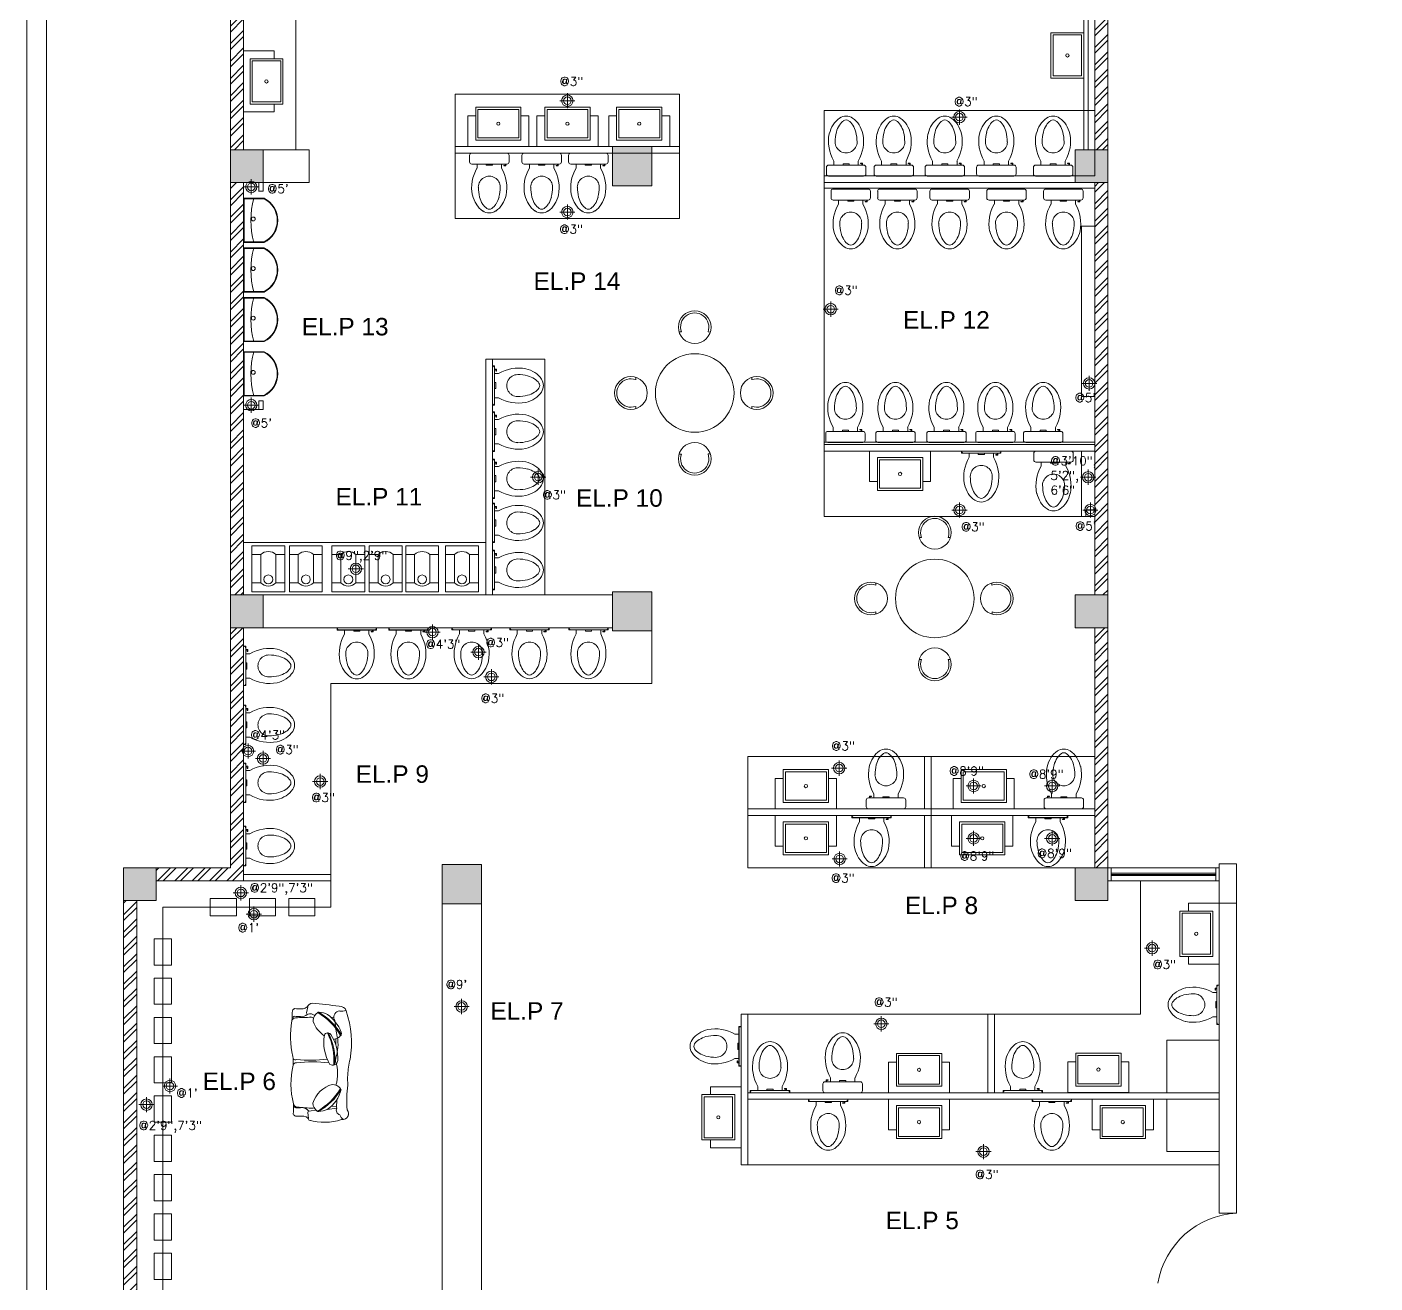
# Model space of a CAD drawing. Header units: inches. Extents: x 111501 to 134888, y 46021 to 52102.
# Drawn here: x 114830 to 115448, y 47010 to 47586 of the extents above; entities that cross this region are included whole.
import ezdxf
from ezdxf.lldxf.tags import DXFTag

# ---------------------------------------------------------------- set-up
doc = ezdxf.new("R2010")
doc.units = ezdxf.units.IN
doc.header["$MEASUREMENT"] = 0
for name, color, linetype, lineweight in [('column', 252, 'Continuous', 9), ('DOOR', 1, 'Continuous', 0), ('electrical 2', 1, 'Continuous', 0), ('FURNITURE', 14, 'Continuous', 18), ('SHEET', 7, 'Continuous', 30), ('text1', 7, 'Continuous', 0), ('wall', 7, 'Continuous', 9), ('window', 140, 'Continuous', 15)]:
    doc.layers.add(name, color=color, linetype=linetype, lineweight=lineweight)
doc.layers.add('electrical planing', color=251, linetype='Continuous')
doc.styles.get("Standard").update_dxf_attribs({"font": 'txt.shx', "height": 6})
tags = doc.linetypes.add('02B1', pattern=[15, 12, -3]).pattern_tags.tags
tags[6:7] = [DXFTag(74, 4), DXFTag(75, 0), DXFTag(340, '0'), DXFTag(46, 1.0), DXFTag(50, 0.0), DXFTag(44, 0.0), DXFTag(45, 0.0)]
tags[4:5] = [DXFTag(74, 4), DXFTag(75, 0), DXFTag(340, '0'), DXFTag(46, 1.0), DXFTag(50, 0.0), DXFTag(44, 0.0), DXFTag(45, 0.0)]
pattern_1 = [(45, (15996.086, 0), (-3.97747564, 3.97747564), []), (45, (15998.7374, 0), (-3.97747564, 3.97747564), [])]

# ---------------------------------------------------------------- blocks, each defined once
blk = doc.blocks.new('A$C2699740B')
at = {"layer": 'FURNITURE'}
for p, q in [((1, 17.05), (1, 1)), ((1, 14.62), (2.86, 14.62)), ((1, 3.43), (2.86, 3.43))]:
    blk.add_line(p, q, dxfattribs=at)
at = {"layer": 'FURNITURE', "linetype": 'Continuous'}
for p, q in [((1, 10.45), (1.54, 10.45)), ((1.54, 7.61), (1, 7.61)), ((1.54, 10.45), (1.54, 7.61))]:
    blk.add_line(p, q, dxfattribs=at)
at = {"layer": 'FURNITURE'}
blk.add_lwpolyline([(0, 0), (1.02, 0), (1.02, 18.06), (0, 18.06)], close=True, dxfattribs=at)
at = {"layer": 'FURNITURE', "linetype": 'Continuous'}
for points in [[(1.53, 16.58), (1, 16.58), (1, 16.35), (1.53, 16.35)], [(1.53, 16.58), (1.87, 16.58), (1.87, 15.63), (1.65, 15.63)], [(1.53, 16.26), (1.53, 16.35)]]:
    blk.add_lwpolyline(points, dxfattribs=at)
blk.add_arc((-0.37, 15.59), 2.01, 0.88806, 19.3392, dxfattribs=at)
at = {"layer": 'FURNITURE', "extrusion": (0, 0, -1)}
for centre, start_param, end_param in [((0, 17.05), 2.356194, 3.926991), ((0, 1), 3.926991, 5.497787)]:
    blk.add_ellipse(centre, major_axis=(-0.709, -0.709), ratio=1, start_param=start_param, end_param=end_param, dxfattribs=at)
at = {"layer": 'FURNITURE'}
for centre, major_axis, start_param, end_param in [((11.95, -1.19), (-12.9, -12.9), 3.740911, 4.44905), ((11.6, 9.03), (3.56, -3.56), 2.356179, 5.497772), ((11.6, -4), (-12.77, -12.77), 3.673654, 3.926975), ((11.62, 2.43), (10.46, -10.46), 1.79758, 2.102858), ((13.26, 2.43), (-8.08, -8.08), 3.368376, 3.673654), ((14.16, 6.48), (7.07, -7.07), 1.370664, 1.797579), ((15.79, 6.48), (4.7, -4.7), 1.370664, 1.797579), ((15.79, 11.57), (-4.7, -4.7), 1.343983, 1.770898), ((19.64, 9.03), (-1.44, -1.44), 2.35618, 2.941459), ((19.64, 9.03), (-1.44, -1.44), 1.7709, 2.356179), ((18, 9.03), (3.81, -3.81), 0.785384, 1.370663), ((18, 9.03), (-3.81, -3.81), 1.770899, 2.356178), ((11.91, 19.01), (12.74, -12.74), -1.31209, -0.594747), ((11.6, 22.05), (12.77, -12.77), -0.785413, -0.532092), ((11.62, 15.63), (-10.46, -10.46), 1.038704, 1.343982), ((13.26, 15.63), (-8.08, -8.08), 1.038704, 1.343982), ((14.16, 11.57), (7.07, -7.07), -0.226814, 0.200102)]:
    blk.add_ellipse(centre, major_axis=major_axis, ratio=1, start_param=start_param, end_param=end_param, dxfattribs=at)
blk = doc.blocks.new('fgfdg')
at = {"layer": 'FURNITURE'}
for points in [[(9958.2, 25320.5), (9961.82, 25320.5), (9961.82, 25334.5), (9933.82, 25334.5), (9933.82, 25320.5), (9937.44, 25320.5)], [(9937.44, 25316.5), (9937.44, 25331.56), (9958.2, 25331.56), (9958.2, 25316.5), (9937.44, 25316.5), (9937.44, 25316.5)]]:
    blk.add_lwpolyline(points, dxfattribs=at)
blk.add_lwpolyline([(9938.44, 25317.5), (9938.44, 25330.56), (9957.2, 25330.56), (9957.2, 25317.5), (9938.44, 25317.5)], close=True, dxfattribs=at)
blk.add_circle((9947.82, 25324.03), 0.75, dxfattribs=at)
blk = doc.blocks.new('so')
at = {"layer": 'FURNITURE'}
for p, q in [((93752.34, 46905.16), (93752.51, 46906.52)), ((93769.43, 46904.14), (93767.18, 46903.8)), ((93769.7, 46908.55), (93770.47, 46908.35)), ((93770.77, 46907.56), (93771.08, 46904.87)), ((93762.11, 46903.43), (93757.75, 46902.84)), ((93760.52, 46902.13), (93757.93, 46901.98)), ((93768.58, 46902.89), (93768.03, 46902.73)), ((93758.31, 46881.28), (93758.24, 46879.86)), ((93759.31, 46862.37), (93758.99, 46862.39)), ((93760.5, 46861.17), (93759.13, 46861.32)), ((93769.29, 46861.22), (93768.4, 46861.65)), ((93753.59, 46857.91), (93753.48, 46858.34)), ((93769.27, 46859.7), (93767.77, 46860.37)), ((93769.77, 46854.9), (93769.47, 46854.89)), ((93771.08, 46856.49), (93771.61, 46859.22)), ((93776, 46857.32), (93774.86, 46857.39)), ((93777.45, 46857.47), (93777.04, 46857.3)), ((93777.89, 46857.84), (93777.45, 46857.47))]:
    blk.add_line(p, q, dxfattribs=at)
for centre, radius, start, end in [((93752.46, 46904.62), 4.07, 18.40482, 56.04005), ((93754.78, 46907.41), 0.592, 8.87051, 94.05424), ((93763.41, 46883.52), 25.81, 74.13928, 107.6386), ((93780.54, 46879.15), 29.07, 119.82965, 148.57464), ((93780.63, 46879.22), 28.66, 119.18399, 149.26894), ((93755.74, 46903.77), 2.22, 335.13449, 74.70054), ((93765.94, 46896.04), 8.32, 88.94997, 117.41935), ((93766.29, 46903.99), 0.425, 39.93327, 118.71729), ((93763.54, 46900.06), 5.23, 5.84806, 53.16868), ((93769.92, 46901.55), 2.64, 74.01477, 100.65631), ((93770.84, 46890.55), 15.56, 124.15229, 166.04045), ((93755.09, 46901.83), 2.85, 350.2141, 20.76481), ((93756.37, 46904.5), 12.96, 285.24913, 342.47727), ((93765.76, 46903.7), 0.425, 39.93327, 118.71729), ((93759.97, 46897.06), 5.07, 219.4617, 267.88774), ((93777.5, 46879.99), 20.24, 176.5091, 212.66613), ((93759.56, 46880.94), 2.28, 111.77378, 176.80671), ((93787.71, 46881), 29.07, 175.93246, 205.56871), ((93759.48, 46879.97), 3.18, 64.50853, 103.88422), ((93787.69, 46881.11), 28.66, 175.96049, 206.26301), ((93744.39, 46872.73), 19.32, 350.12791, 31.55288), ((93757.39, 46868.51), 1.77, 156.9035, 196.40408), ((93774.12, 46875.91), 20.07, 203.23758, 232.67391), ((93756.02, 46869.34), 0.305, 93.71895, 203.89699), ((93780.82, 46883.9), 29.07, 210.39959, 239.14459), ((93780.9, 46883.82), 28.66, 209.7053, 239.79025), ((93759.92, 46866.36), 5.07, 98.38462, 139.51253), ((93679.26, 46871.47), 79.79, 359.91776, 0.1427), ((93761.85, 46870.2), 1.77, 219.56422, 259.06481), ((93761.77, 46868.6), 0.305, 212.07132, 322.24935), ((93761.83, 46870.19), 1.77, 275.25586, 334.01427), ((93755.99, 46858.63), 13.37, 20.038, 55.9443), ((93756.27, 46861.23), 2.87, 271.81871, 21.73426), ((93763.43, 46863.29), 5.23, 305.80555, 353.12617), ((93764.3, 46862.3), 4.34, 4.75028, 12.23242), ((93755.56, 46853.08), 5.35, 81.44915, 112.17373), ((93765.91, 46867.27), 8.32, 241.55488, 270.02427), ((93766.16, 46859.33), 0.425, 240.25695, 319.04097), ((93769.85, 46864.16), 4.5, 262.57797, 288.77512)]:
    blk.add_arc(centre, radius, start, end, dxfattribs=at)
at = {"layer": 'FURNITURE', "extrusion": (0, 0, -1)}
for centre, major_axis, ratio, start_param, end_param in [((93757.64, 46904.17), (-5.13, 2.35), 0.618231, 5.500844, 7.184555), ((93773.54, 46909.47), (-3.31, 0.03), 0.909091, 4.616161, 5.890683), ((93767.88, 46905.84), (-3.36, 0.03), 0.909091, 3.452305, 3.740947), ((93775.94, 46852.61), (-59.28, 0.53), 0.909091, 1.527079, 1.573647), ((93776.15, 46905.08), (-1.62, 0.01), 0.909091, 1.838774, 2.80094), ((93890.94, 46901.04), (-113.36, 2.08), 0.701645, 6.254642, 6.313975), ((93689.39, 46899.23), (-63.77, 0.57), 0.909091, 3.056167, 3.251523), ((93921.13, 46888.07), (-163.89, 1.47), 0.909091, 0.062984, 0.077367), ((93759.67, 46900.91), (-1.84, 0.02), 0.909091, 0.073573, 0.254317), ((93764.63, 46809.88), (-102.4, 0.92), 0.909091, 1.601237, 1.67337), ((93773.87, 46910.2), (-0.08, 7.57), 0.730686, 3.178935, 3.779527), ((93775.86, 46848.78), (-59.28, 0.53), 0.909091, 1.527079, 1.573647), ((93775.75, 46900.71), (-1.84, 0.02), 0.909091, 1.671525, 3.054326), ((93776.07, 46901.25), (-1.62, 0.01), 0.909091, 1.838774, 2.80094), ((93921.96, 46889.1), (164.59, 2.24), 0.332533, 3.039374, 3.24171), ((94512.72, 46901.52), (761.68, 30.39), 0.237765, 3.06991, 3.193225), ((93769.2, 46973.97), (1.09, 92.29), 0.86194, 3.038922, 3.227555), ((93776.06, 46879.38), (1.82, 0.64), 0.643947, 4.915204, 6.007097), ((93776.1, 46883.74), (-1.41, 1.06), 0.914805, 2.750316, 4.013629), ((93925.72, 46873.33), (-167.53, 1.5), 0.909091, 6.258896, 6.277374), ((93640.53, 46875.47), (-138.39, 7.62), 0.514907, 2.983139, 3.210922), ((93724.36, 46862.32), (24.04, 24.18), 1, 0.556107, 0.764052), ((93760.41, 46863.29), (-1.84, 0.02), 0.909091, 5.638899, 6.209604), ((93745.95, 47451.69), (-649.87, 5.82), 0.909091, 4.657058, 4.668338), ((93768.59, 46858.41), (-3.26, 0.03), 0.909091, 1.877441, 2.006467), ((93773.86, 46857.98), (-3.31, 0.03), 0.909091, 0.681701, 1.699089), ((93779.28, 46914.66), (-59.28, 0.53), 0.909091, 4.741604, 4.788172), ((93776.49, 46863.15), (-1.84, 0.02), 0.909091, 3.260925, 4.643725), ((93776.7, 46862.24), (-1.62, 0.01), 0.909091, 3.51431, 4.476477), ((93891.41, 46855.42), (-113.27, 4.67), 0.710878, 6.259211, 6.318545), ((93758.3, 46860.31), (4.57, 2.7), 0.675931, 2.302953, 3.269293), ((93792.92, 47096.89), (35.25, 240.83), 0.806916, 3.083864, 3.147073), ((93768.83, 46856.9), (-2.29, 0.02), 0.909091, 3.32703, 4.655766), ((93773.74, 46854.45), (-3.31, 0.03), 0.909091, 0.424568, 1.699089), ((93768.37, 46858.41), (-3.36, 0.03), 0.909091, 2.622382, 2.862945), ((93779.16, 46911.13), (-59.28, 0.53), 0.909091, 4.741604, 4.788172), ((93776.58, 46858.71), (-1.62, 0.01), 0.909091, 3.51431, 4.476477)]:
    blk.add_ellipse(centre, major_axis=major_axis, ratio=ratio, start_param=start_param, end_param=end_param, dxfattribs=at)
at = {"layer": 'FURNITURE'}
for centre, major_axis, ratio, start_param, end_param in [((93640.44, 46884.08), (138.21, 10.34), 0.51003, 6.125714, 6.37511), ((93774.94, 46873.78), (12.53, 12.6), 1, 2.00439, 2.558399), ((93770.96, 46788.62), (-3.01, 92.25), 0.86194, 6.180515, 6.356807), ((93806.28, 46882.06), (28.59, 1.59), 0.753441, 3.013769, 3.201526)]:
    blk.add_ellipse(centre, major_axis=major_axis, ratio=ratio, start_param=start_param, end_param=end_param, dxfattribs=at)
blk.add_open_spline([(93751.68, 46880.48), (93752.13, 46882.86), (93752.89, 46886.84), (93752.75, 46890.88), (93752.7, 46892.51)], degree=3, knots=[0, 0, 0, 0, 10.027834, 16.763705, 16.763705, 16.763705, 16.763705], dxfattribs=at)
blk = doc.blocks.new('Z$W@#6334')
at = {"layer": 'FURNITURE'}
for points in [[(2.47, 3.91), (11.08, 0), (19.45, 18.43), (10.84, 22.34)], [(2.57, 4.14), (10.96, 0.33), (19.12, 18.31), (10.74, 22.11)]]:
    blk.add_lwpolyline(points, dxfattribs=at)
blk.add_circle((10.97, 10.47), 0.875, dxfattribs=at)
for centre, radius, start, end in [((11.37, 10.99), 11.37, 92.66514, 218.48775), ((11.37, 10.99), 11.12, 92.66514, 218.48775), ((-20.87, 25.63), 36.4, 319.43343, 351.71946)]:
    blk.add_arc(centre, radius, start, end, dxfattribs=at)
blk = doc.blocks.new('EWC')
at = {"layer": 'FURNITURE'}
for p, q in [((120.336, 285.853), (120.336, 285.929)), ((120.361, 285.954), (120.763, 285.954)), ((120.788, 285.929), (120.788, 285.853)), ((120.763, 285.828), (120.361, 285.828)), ((120.422, 285.828), (120.422, 285.782)), ((120.702, 285.828), (120.702, 285.782))]:
    blk.add_line(p, q, dxfattribs=at)
at = {"layer": 'FURNITURE', "linetype": 'ByBlock'}
blk.add_line((120.367, 285.954), (120.757, 285.954), dxfattribs=at)
at = {"layer": 'FURNITURE', "linetype": 'Continuous'}
for p, q in [((120.527, 285.815), (120.527, 285.828)), ((120.597, 285.815), (120.527, 285.815)), ((120.597, 285.828), (120.597, 285.815))]:
    blk.add_line(p, q, dxfattribs=at)
for points in [[(120.751, 285.815), (120.751, 285.807), (120.727, 285.807), (120.727, 285.812)], [(120.743, 285.815), (120.745, 285.815)], [(120.751, 285.815), (120.751, 285.828), (120.745, 285.828), (120.745, 285.815)]]:
    blk.add_lwpolyline(points, dxfattribs=at)
blk.add_arc((120.726, 285.862), 0.0503, 270.8881, 289.3392, dxfattribs=at)
at = {"layer": 'FURNITURE', "extrusion": (0, 0, -1)}
for centre, major_axis, start_param, end_param in [((120.361, 285.929), (-0.0177, -0.0177), 0.785398, 2.356194), ((120.763, 285.929), (-0.0177, -0.0177), 2.356194, 3.926991), ((120.361, 285.853), (-0.0177, 0.0177), 3.926991, 5.497787), ((120.763, 285.853), (-0.0177, 0.0177), 2.356194, 3.926991)]:
    blk.add_ellipse(centre, major_axis=major_axis, ratio=1, start_param=start_param, end_param=end_param, dxfattribs=at)
at = {"layer": 'FURNITURE'}
for centre, major_axis, start_param, end_param in [((120.811, 285.555), (-0.319, -0.319), -1.31209, -0.594747), ((120.307, 285.555), (-0.322, 0.322), 3.740911, 4.44905), ((120.562, 285.563), (-0.0891, -0.0891), 2.356179, 5.497772), ((120.888, 285.563), (-0.319, -0.319), -0.785413, -0.532092), ((120.236, 285.563), (-0.319, 0.319), 3.673654, 3.926975), ((120.727, 285.563), (-0.261, 0.261), 1.038704, 1.343982), ((120.727, 285.522), (-0.202, 0.202), 1.038704, 1.343982), ((120.397, 285.522), (-0.202, 0.202), 3.368376, 3.673654), ((120.397, 285.563), (-0.261, -0.261), 1.79758, 2.102858), ((120.626, 285.499), (-0.177, -0.177), -0.226814, 0.200102), ((120.626, 285.458), (-0.117, 0.117), 1.343983, 1.770898), ((120.562, 285.403), (-0.0954, 0.0954), 1.770899, 2.356178), ((120.562, 285.362), (-0.036, 0.036), 1.7709, 2.356179), ((120.562, 285.362), (-0.036, 0.036), 2.35618, 2.941459), ((120.562, 285.403), (-0.0954, -0.0954), 0.785384, 1.370663), ((120.498, 285.458), (-0.117, -0.117), 1.370664, 1.797579), ((120.498, 285.499), (-0.177, -0.177), 1.370664, 1.797579)]:
    blk.add_ellipse(centre, major_axis=major_axis, ratio=1, start_param=start_param, end_param=end_param, dxfattribs=at)
blk = doc.blocks.new('POINT')
at = {"layer": 'electrical 2'}
for p, q in [((-3013.56, 3860.74, 29.22), (-3013.56, 3855.65, 29.22)), ((-3016.11, 3858.19, 29.22), (-3011.02, 3858.19, 29.22))]:
    blk.add_line(p, q, dxfattribs=at)
for radius in [1.91, 1.27]:
    blk.add_circle((-3013.56, 3858.19, 29.22), radius, dxfattribs=at)

msp = doc.modelspace()

# ---------------------------------------------------------------- hatches: boundary and pattern name
at = {"layer": 'column'}
h = msp.add_hatch(color=256, dxfattribs=at)
h.paths.add_polyline_path([(115098.38, 47327.03), (115098.38, 47309.03), (115116.38, 47309.03), (115116.38, 47327.03)])
h.paths.add_polyline_path([(115098.38, 47530.96), (115098.38, 47512.96), (115116.38, 47512.96), (115116.38, 47530.96)])
h.paths.add_polyline_path([(115098.38, 47734.89), (115098.38, 47716.89), (115116.38, 47716.89), (115116.38, 47734.89)])
h = msp.add_hatch(color=256, dxfattribs=at)
h.paths.add_polyline_path([(114923.38, 47525.51), (114923.38, 47514.51), (114934.38, 47514.51), (114934.38, 47525.51)])
h.paths.add_polyline_path([(114934.38, 47525.51), (114934.38, 47529.51), (114923.38, 47529.51), (114923.38, 47525.51)])
h.paths.add_polyline_path([(114934.38, 47514.51), (114938.38, 47514.51), (114938.38, 47525.51), (114934.38, 47525.51)])
h.paths.add_polyline_path([(114938.38, 47529.51), (114934.38, 47529.51), (114934.38, 47525.51), (114938.38, 47525.51)])
h = msp.add_hatch(color=256, dxfattribs=at)
h.paths.add_polyline_path([(115310.38, 47525.51), (115310.38, 47514.51), (115321.38, 47514.51), (115321.38, 47525.51)])
h.paths.add_polyline_path([(115321.38, 47525.51), (115321.38, 47529.51), (115310.38, 47529.51), (115310.38, 47525.51)])
h.paths.add_polyline_path([(115321.38, 47514.51), (115325.38, 47514.51), (115325.38, 47525.51), (115321.38, 47525.51)])
h.paths.add_polyline_path([(115325.38, 47529.51), (115321.38, 47529.51), (115321.38, 47525.51), (115325.38, 47525.51)])
h = msp.add_hatch(color=256, dxfattribs=at)
h.paths.add_polyline_path([(114923.38, 47321.58), (114923.38, 47310.58), (114934.38, 47310.58), (114934.38, 47321.58)])
h.paths.add_polyline_path([(114934.38, 47321.58), (114934.38, 47325.58), (114923.38, 47325.58), (114923.38, 47321.58)])
h.paths.add_polyline_path([(114934.38, 47310.58), (114938.38, 47310.58), (114938.38, 47321.58), (114934.38, 47321.58)])
h.paths.add_polyline_path([(114938.38, 47325.58), (114934.38, 47325.58), (114934.38, 47321.58), (114938.38, 47321.58)])
h = msp.add_hatch(color=256, dxfattribs=at)
h.paths.add_polyline_path([(115310.38, 47321.58), (115310.38, 47310.58), (115321.38, 47310.58), (115321.38, 47321.58)])
h.paths.add_polyline_path([(115321.38, 47321.58), (115321.38, 47325.58), (115310.38, 47325.58), (115310.38, 47321.58)])
h.paths.add_polyline_path([(115321.38, 47310.58), (115325.38, 47310.58), (115325.38, 47321.58), (115321.38, 47321.58)])
h.paths.add_polyline_path([(115325.38, 47325.58), (115321.38, 47325.58), (115321.38, 47321.58), (115325.38, 47321.58)])
for points in [[(115020.39, 47202.03), (115020.39, 47184.03), (115038.39, 47184.03), (115038.39, 47202.03)], [(114874.38, 47200.53), (114874.38, 47185.53), (114889.38, 47185.53), (114889.38, 47200.53)]]:
    msp.add_hatch(color=256, dxfattribs=at).paths.add_polyline_path(points)
h = msp.add_hatch(color=256, dxfattribs=at)
h.paths.add_polyline_path([(115325.38, 47196.58), (115325.38, 47185.58), (115314.38, 47185.58), (115314.38, 47196.58)])
h.paths.add_polyline_path([(115314.38, 47196.58), (115314.38, 47200.58), (115325.38, 47200.58), (115325.38, 47196.58)])
h.paths.add_polyline_path([(115314.38, 47185.58), (115310.38, 47185.58), (115310.38, 47196.58), (115314.38, 47196.58)])
h.paths.add_polyline_path([(115310.38, 47200.58), (115314.38, 47200.58), (115314.38, 47196.58), (115310.38, 47196.58)])
at = {"layer": 'wall', "lineweight": 5}
h = msp.add_hatch(dxfattribs=at)
h.set_pattern_fill('ANSI32', color=256, scale=15, style=0)
h.set_pattern_definition(pattern_1)
h.paths.add_polyline_path([(115319.38, 47529.46), (115325.38, 47529.46), (115325.38, 47718.39), (115319.38, 47718.39)])
h.paths.add_polyline_path([(115319.38, 47325.53), (115325.38, 47325.53), (115325.38, 47514.46), (115319.38, 47514.46)])
h.paths.add_polyline_path([(115319.38, 47733.39), (115325.38, 47733.39), (115325.38, 47918.31), (115319.38, 47918.31)])
h.paths.add_polyline_path([(115319.38, 47200.53), (115325.38, 47200.53), (115325.38, 47310.53), (115319.38, 47310.53)])
h = msp.add_hatch(dxfattribs=at)
h.set_pattern_fill('ANSI32', color=256, scale=15, style=0)
h.set_pattern_definition(pattern_1)
h.paths.add_polyline_path([(114923.38, 47529.46), (114929.38, 47529.46), (114929.38, 47716.89), (114923.38, 47716.89)])
h.paths.add_polyline_path([(114923.38, 47906.31), (114923.38, 47734.89), (114929.38, 47734.89), (114929.38, 47906.31)])
h = msp.add_hatch(dxfattribs=at)
h.set_pattern_fill('ANSI32', color=256, scale=15, style=0)
h.set_pattern_definition(pattern_1)
h.paths.add_polyline_path([(114889.38, 47194.53), (114889.38, 47200.53), (114923.38, 47200.53), (114923.38, 47310.53), (114929.38, 47310.53), (114929.38, 47302.05), (114929.38, 47283.99), (114929.38, 47275.04), (114929.38, 47256.99), (114929.38, 47248.52), (114929.38, 47230.47), (114929.38, 47219.57), (114929.38, 47201.51), (114929.38, 47194.53)])
h.paths.add_polyline_path([(114923.38, 47325.53), (114929.38, 47325.53), (114929.38, 47514.46), (114923.38, 47514.46)])
h = msp.add_hatch(dxfattribs=at)
h.set_pattern_fill('ANSI32', color=256, scale=15, style=0)
h.set_pattern_definition(pattern_1)
h.paths.add_polyline_path([(114874.38, 46998.6), (114874.38, 47185.53), (114880.38, 47185.53), (114880.38, 46998.6)])

# ---------------------------------------------------------------- linework, layer by layer
at = {"layer": 'column'}
for points in [[(114923.38, 47529.46), (114938.38, 47529.46), (114938.38, 47514.46), (114923.38, 47514.46)], [(115116.38, 47530.96), (115098.38, 47530.96), (115098.38, 47512.96), (115116.38, 47512.96)], [(115310.38, 47529.46), (115325.38, 47529.46), (115325.38, 47514.46), (115310.38, 47514.46)], [(114923.38, 47325.53), (114938.38, 47325.53), (114938.38, 47310.53), (114923.38, 47310.53)], [(115116.38, 47327.03), (115098.38, 47327.03), (115098.38, 47309.03), (115116.38, 47309.03)], [(115310.38, 47325.53), (115325.38, 47325.53), (115325.38, 47310.53), (115310.38, 47310.53)], [(115038.39, 47202.03), (115020.39, 47202.03), (115020.39, 47184.03), (115038.39, 47184.03)], [(114874.38, 47200.53), (114889.38, 47200.53), (114889.38, 47185.53), (114874.38, 47185.53)], [(115325.38, 47200.53), (115310.38, 47200.53), (115310.38, 47185.53), (115325.38, 47185.53)]]:
    msp.add_lwpolyline(points, close=True, dxfattribs=at)
at = {"layer": 'DOOR', "color": 5, "linetype": 'Continuous', "lineweight": 0}
msp.add_arc((115386.27, 47003.87, -0.46), 38.48, 92.81392, 170.32693, dxfattribs=at)
at = {"layer": 'FURNITURE', "lineweight": 5}
for p, q in [((114953.38, 47529.46), (114953.38, 47707.89)), ((114938.38, 47529.46), (114959.38, 47529.46)), ((115195.38, 47395.46), (115195.38, 47517.46)), ((114936.38, 47510.43), (114936.38, 47514.43)), ((115195.38, 47511.96), (115319.38, 47511.96)), ((115315.38, 47361.46), (115315.38, 47364.46)), ((115315.38, 47364.46), (115319.38, 47364.46)), ((115116.38, 47309.03), (115116.38, 47285.03)), ((114969.38, 47197.53), (114969.38, 47285.03)), ((115116.38, 47285.03), (114969.38, 47285.03)), ((115160.38, 47251.53), (115160.38, 47200.53)), ((115340.38, 47194.53), (115340.38, 47133.53)), ((115160.38, 47133.53), (115340.38, 47133.53)), ((115160.38, 47133.53), (115160.38, 47097.53)), ((115160.38, 47094.53), (115160.38, 47064.53)), ((115160.38, 47064.53), (115376.38, 47064.53))]:
    msp.add_line(p, q, dxfattribs=at)
at = {"layer": 'FURNITURE', "lineweight": 0}
for p, q in [((115129.97, 47446.04), (115128.92, 47446.04)), ((115143.25, 47445.99), (115142.2, 47446)), ((115109.1, 47425.22), (115109.09, 47424.16)), ((115162.28, 47425.22), (115162.28, 47424.16)), ((115109.05, 47411.94), (115109.05, 47410.89)), ((115162.32, 47411.94), (115162.33, 47410.89)), ((115129.97, 47390.08), (115128.92, 47390.08)), ((115143.25, 47390.12), (115142.2, 47390.12)), ((115239.97, 47351.9), (115238.92, 47351.9)), ((115253.25, 47351.86), (115252.2, 47351.86)), ((115219.1, 47331.08), (115219.09, 47330.03)), ((115272.28, 47331.08), (115272.28, 47330.03)), ((115219.05, 47317.8), (115219.05, 47316.75)), ((115272.32, 47317.8), (115272.33, 47316.75)), ((115239.97, 47295.94), (115238.92, 47295.94)), ((115253.25, 47295.99), (115252.2, 47295.98))]:
    msp.add_line(p, q, dxfattribs=at)
at = {"layer": 'FURNITURE', "lineweight": 5}
for points in [[(115314.38, 47718.39), (115316.38, 47718.39), (115316.38, 47529.46), (115314.38, 47529.46)], [(115129.07, 47530.96), (115026.38, 47530.96), (115026.38, 47554.96), (115129.07, 47554.96)], [(115195.38, 47517.46), (115319.38, 47517.46), (115319.38, 47547.46), (115195.38, 47547.46)], [(114938.38, 47514.53), (114959.38, 47514.53), (114959.38, 47529.46), (114938.38, 47529.46)], [(115026.38, 47530.96), (115129.07, 47530.96), (115129.07, 47527.96), (115026.38, 47527.96)], [(115129.07, 47527.96), (115026.38, 47527.96), (115026.38, 47497.96), (115129.07, 47497.96)], [(114929.38, 47512.46), (114936.38, 47512.46), (114936.38, 47514.46), (114929.38, 47514.46)], [(114936.38, 47514.46), (114938.38, 47514.46), (114938.38, 47510.46), (114936.38, 47510.46)], [(115313.38, 47416.46), (115319.38, 47416.46), (115319.38, 47494.46), (115313.38, 47494.46)], [(115313.38, 47416.46), (115319.38, 47416.46), (115319.38, 47494.46), (115313.38, 47494.46)], [(115043.38, 47433.53), (115040.38, 47433.53), (115040.38, 47325.53), (115043.38, 47325.53)], [(115043.38, 47433.53), (115067.38, 47433.53), (115067.38, 47325.53), (115043.38, 47325.53)], [(114936.38, 47410.46), (114929.38, 47410.46), (114929.38, 47412.46), (114936.38, 47412.46)], [(114936.38, 47410.46), (114938.38, 47410.46), (114938.38, 47414.46), (114936.38, 47414.46)], [(115195.38, 47394.46), (115319.38, 47394.46), (115319.38, 47395.46), (115195.38, 47395.46)], [(115195.38, 47391.46), (115319.38, 47391.46), (115319.38, 47394.46), (115195.38, 47394.46)], [(115195.38, 47391.46), (115319.38, 47391.46), (115319.38, 47361.46), (115195.38, 47361.46)], [(115319.38, 47391.46), (115313.38, 47391.46), (115313.38, 47361.46), (115319.38, 47361.46)], [(114948.21, 47348.02), (114933.21, 47348.02), (114933.21, 47327.02), (114948.21, 47327.02)], [(114937.21, 47344.02), (114933.21, 47344.02), (114933.21, 47331.02), (114937.21, 47331.02)], [(114944.21, 47344.02), (114948.21, 47344.02), (114948.21, 47331.02), (114944.21, 47331.02)], [(114965.44, 47348.02), (114950.44, 47348.02), (114950.44, 47327.02), (114965.44, 47327.02)], [(114954.44, 47344.02), (114950.44, 47344.02), (114950.44, 47331.02), (114954.44, 47331.02)], [(114961.44, 47344.02), (114965.44, 47344.02), (114965.44, 47331.02), (114961.44, 47331.02)], [(114984.87, 47348.02), (114969.87, 47348.02), (114969.87, 47327.02), (114984.87, 47327.02)], [(114973.87, 47344.02), (114969.87, 47344.02), (114969.87, 47331.02), (114973.87, 47331.02)], [(114980.87, 47344.02), (114984.87, 47344.02), (114984.87, 47331.02), (114980.87, 47331.02)], [(115001.96, 47348.02), (114986.96, 47348.02), (114986.96, 47327.02), (115001.96, 47327.02)], [(114990.96, 47344.02), (114986.96, 47344.02), (114986.96, 47331.02), (114990.96, 47331.02)], [(114997.96, 47344.02), (115001.96, 47344.02), (115001.96, 47331.02), (114997.96, 47331.02)], [(115018.67, 47348.02), (115003.67, 47348.02), (115003.67, 47327.02), (115018.67, 47327.02)], [(115007.67, 47344.02), (115003.67, 47344.02), (115003.67, 47331.02), (115007.67, 47331.02)], [(115014.67, 47344.02), (115018.67, 47344.02), (115018.67, 47331.02), (115014.67, 47331.02)], [(115036.94, 47348.02), (115021.94, 47348.02), (115021.94, 47327.02), (115036.94, 47327.02)], [(115025.94, 47344.02), (115021.94, 47344.02), (115021.94, 47331.02), (115025.94, 47331.02)], [(115032.94, 47344.02), (115036.94, 47344.02), (115036.94, 47331.02), (115032.94, 47331.02)], [(114938.38, 47325.53), (115098.38, 47325.53), (115098.38, 47310.53), (114938.38, 47310.53)], [(115241.41, 47251.53), (115244.41, 47251.53), (115244.41, 47227.53), (115241.41, 47227.53)], [(115244.41, 47251.53), (115319.38, 47251.53), (115319.38, 47200.53), (115244.41, 47200.53)], [(115319.38, 47227.53), (115160.38, 47227.53), (115160.38, 47224.53), (115319.38, 47224.53)], [(115241.39, 47224.53), (115244.39, 47224.53), (115244.39, 47200.53), (115241.39, 47200.53)], [(114929.38, 47197.53), (114969.38, 47197.53), (114969.38, 47194.53), (114929.38, 47194.53)], [(114914.05, 47186.53), (114926.05, 47186.53), (114926.05, 47178.53), (114914.05, 47178.53)], [(114932.05, 47186.53), (114944.05, 47186.53), (114944.05, 47178.53), (114932.05, 47178.53)], [(114950.05, 47186.53), (114962.05, 47186.53), (114962.05, 47178.53), (114950.05, 47178.53)], [(114896.38, 47168.02), (114896.38, 47156.02), (114888.38, 47156.02), (114888.38, 47168.02)], [(114896.38, 47150.02), (114896.38, 47138.02), (114888.38, 47138.02), (114888.38, 47150.02)], [(115157.38, 47133.53), (115160.38, 47133.53), (115160.38, 47064.53), (115157.38, 47064.53)], [(115270.38, 47097.53), (115273.38, 47097.53), (115273.38, 47133.53), (115270.38, 47133.53)], [(114896.38, 47132.02), (114896.38, 47120.02), (114888.38, 47120.02), (114888.38, 47132.02)], [(114896.38, 47114.02), (114896.38, 47102.02), (114888.38, 47102.02), (114888.38, 47114.02)], [(114896.38, 47096.02), (114896.38, 47084.02), (114888.38, 47084.02), (114888.38, 47096.02)], [(115160.38, 47094.53), (115376.38, 47094.53), (115376.38, 47097.53), (115160.38, 47097.53)], [(114896.38, 47078.02), (114896.38, 47066.02), (114888.38, 47066.02), (114888.38, 47078.02)], [(114896.38, 47060.02), (114896.38, 47048.02), (114888.38, 47048.02), (114888.38, 47060.02)], [(114896.38, 47042.02), (114896.38, 47030.02), (114888.38, 47030.02), (114888.38, 47042.02)], [(114896.38, 47024.02), (114896.38, 47012.02), (114888.38, 47012.02), (114888.38, 47024.02)]]:
    msp.add_lwpolyline(points, close=True, dxfattribs=at)
at = {"layer": 'FURNITURE'}
for points in [[(115299.32, 47583.07), (115314.38, 47583.07), (115314.38, 47562.31), (115299.32, 47562.31), (115299.32, 47583.07), (115299.32, 47583.07)], [(115352.38, 47121.53), (115352.38, 47097.53)], [(115352.38, 47070.53), (115352.38, 47094.53)]]:
    msp.add_lwpolyline(points, dxfattribs=at)
msp.add_lwpolyline([(115300.32, 47582.07), (115313.38, 47582.07), (115313.38, 47563.31), (115300.32, 47563.31), (115300.32, 47582.07)], close=True, dxfattribs=at)
at = {"layer": 'FURNITURE', "lineweight": 5}
for points in [[(115116.38, 47517.46), (115116.38, 47514.46)], [(115195.38, 47517.46), (115310.38, 47517.46)], [(115195.38, 47514.46), (115310.38, 47514.46), (115310.38, 47517.46), (115195.38, 47517.46)], [(115244.41, 47251.53), (115160.38, 47251.53)], [(114892.38, 47182.53), (114969.38, 47182.53), (114969.38, 47194.53), (114929.38, 47194.53)], [(115160.38, 47200.53), (115244.39, 47200.53)], [(114892.38, 46998.6), (114892.38, 47182.53)], [(114880.38, 47179.6), (114880.38, 46998.6), (114892.38, 46998.6)], [(115352.38, 47121.53), (115376.38, 47121.53)], [(115352.38, 47070.53), (115376.38, 47070.53)]]:
    msp.add_lwpolyline(points, dxfattribs=at)
at = {"layer": 'FURNITURE', "linetype": 'ByBlock', "lineweight": 0}
msp.add_lwpolyline([(115040.38, 47349.53), (115040.38, 47325.53), (114929.38, 47325.53), (114929.38, 47349.53)], close=True, dxfattribs=at)
at = {"layer": 'FURNITURE', "linetype": '02B1', "lineweight": 0}
msp.add_lwpolyline([(115020.39, 47000.1), (115038.39, 47000.1), (115038.39, 47184.03), (115020.39, 47184.03)], close=True, dxfattribs=at)
at = {"layer": 'FURNITURE'}
msp.add_circle((115306.85, 47572.69), 0.75, dxfattribs=at)
at = {"layer": 'FURNITURE', "lineweight": 0}
for centre, radius in [((115136.09, 47448.23), 7.5), ((115136.09, 47418.06), 18), ((115106.86, 47418.06), 7.5), ((115164.51, 47418.06), 7.5), ((115136.09, 47387.89), 7.5), ((115246.09, 47354.09), 7.5), ((115246.09, 47323.92), 18), ((115216.86, 47323.92), 7.5), ((115274.51, 47323.92), 7.5), ((115246.09, 47293.75), 7.5)]:
    msp.add_circle(centre, radius, dxfattribs=at)
at = {"layer": 'FURNITURE', "lineweight": 5}
for centre in [(114940.71, 47332.68), (114957.94, 47332.68), (114977.37, 47332.68), (114994.46, 47332.68), (115011.17, 47332.68), (115029.44, 47332.68)]:
    msp.add_circle(centre, 2, dxfattribs=at)
at = {"layer": 'FURNITURE', "lineweight": 0}
for centre, start, end in [((115136.09, 47448.23), 339.91964, 199.69597), ((115106.86, 47418.06), 69.91964, 289.69597), ((115164.51, 47418.06), 250.30403, 110.08036), ((115136.09, 47387.89), 160.30403, 20.08036), ((115246.09, 47354.09), 339.91964, 199.69597), ((115216.86, 47323.92), 69.91964, 289.69597), ((115274.51, 47323.92), 250.30403, 110.08036), ((115246.09, 47293.75), 160.30403, 20.08036)]:
    msp.add_arc(centre, 6.5, start, end, dxfattribs=at)
at = {"layer": 'FURNITURE', "lineweight": 5}
for centre, start, end in [((114940.71, 47340.36), 46.24904, 133.75096), ((114957.94, 47340.36), 46.24904, 133.75096), ((114977.37, 47340.36), 46.24904, 133.75096), ((114994.46, 47340.36), 46.24904, 133.75096), ((115011.17, 47340.36), 46.24904, 133.75096), ((115029.44, 47340.36), 46.24904, 133.75096), ((114940.71, 47334.68), 226.24904, 313.75096), ((114957.94, 47334.68), 226.24904, 313.75096), ((114977.37, 47334.68), 226.24904, 313.75096), ((114994.46, 47334.68), 226.24904, 313.75096), ((115011.17, 47334.68), 226.24904, 313.75096), ((115029.44, 47334.68), 226.24904, 313.75096)]:
    msp.add_arc(centre, 5.06, start, end, dxfattribs=at)
at = {"layer": 'SHEET', "color": 0, "lineweight": 5, "ltscale": 25}
for points in [[(114830.1, 46327.43), (116065.56, 46327.43), (116065.56, 48063.98), (114830.1, 48063.98)], [(114839.02, 46336.36), (116056.64, 46336.36), (116056.64, 48055.06), (114839.02, 48055.06)]]:
    msp.add_lwpolyline(points, close=True, dxfattribs=at)
at = {"layer": 'wall'}
for p, q in [((114923.38, 47718.39), (114923.38, 47325.53)), ((114929.38, 47716.89), (114929.38, 47529.46)), ((115319.38, 47529.46), (115319.38, 47718.39)), ((115325.38, 47529.46), (115325.38, 47718.39)), ((114929.38, 47514.46), (114929.38, 47325.53)), ((115319.38, 47325.53), (115319.38, 47514.46)), ((115325.38, 47325.53), (115325.38, 47514.46)), ((114923.38, 47310.53), (114923.38, 47200.53)), ((114929.38, 47310.53), (114929.38, 47194.53)), ((115319.38, 47310.53), (115319.38, 47200.53)), ((115325.38, 47310.53), (115325.38, 47200.53)), ((114889.38, 47200.53), (114923.38, 47200.53)), ((114889.38, 47194.53), (114929.38, 47194.53)), ((115325.38, 47194.53), (115376.38, 47194.53)), ((114874.38, 46998.6), (114874.38, 47185.53)), ((114880.38, 46998.6), (114880.38, 47185.53))]:
    msp.add_line(p, q, dxfattribs=at)
for points in [[(115384.38, 47184.33), (115376.38, 47184.33), (115376.38, 47202.33), (115384.38, 47202.33)], [(115325.38, 47194.53), (115376.38, 47194.53), (115376.38, 47200.53), (115325.38, 47200.53)], [(115384.38, 47042.33), (115376.38, 47042.33), (115376.38, 47184.33), (115384.38, 47184.33)]]:
    msp.add_lwpolyline(points, close=True, dxfattribs=at)
for points in [[(115326.88, 47194.53), (115326.88, 47200.53)], [(115374.88, 47194.53), (115374.88, 47200.53)]]:
    msp.add_lwpolyline(points, dxfattribs=at)
at = {"layer": 'window', "lineweight": 5}
for p, q in [((115326.88, 47198.03), (115374.88, 47198.03)), ((115326.88, 47197.53), (115374.88, 47197.53)), ((115326.88, 47197.03), (115374.88, 47197.03))]:
    msp.add_line(p, q, dxfattribs=at)

# ---------------------------------------------------------------- block references
at = {"layer": 'electrical planing', "xscale": 1.369831401226558, "yscale": 1.369831401226558, "zscale": 1.369831401226558}
for p in [(119205.8, 42266.88, -40.03), (119385.46, 42259.38, -40.03), (119060.96, 42227.38, -40.03), (119205.8, 42215.88, -40.03), (119326.46, 42171.38, -40.03), (119444.9, 42137.38, -40.03), (119060.96, 42127.38, -40.03), (119192.46, 42094.46, -40.03), (119444.46, 42094.38, -40.03), (119385.46, 42079.38, -40.03), (119445.46, 42079.38, -40.03), (119108.92, 42052.44, -40.03), (119143.96, 42023.46, -40.03), (119165.06, 42014.29, -40.03), (119170.96, 42002.96, -40.03), (119059.46, 41968.96, -40.03), (119066.34, 41965.56, -40.03), (119330.38, 41961.16, -40.03), (119092.55, 41954.97, -40.03), (119391.97, 41952.96, -40.03), (119427.97, 41952.96, -40.03), (119391.97, 41928.96, -40.03), (119427.97, 41928.96, -40.03), (119330.57, 41919.53, -40.03), (119056.21, 41904, -40.03), (119062.17, 41894.23, -40.03), (119473.75, 41878.7, -40.03), (119157.35, 41851.96, -40.03), (119349.66, 41844.03, -40.03), (119023.7, 41815.52, -40.03), (119012.96, 41806.99, -40.03), (119396.46, 41785.46, -40.03)]:
    msp.add_blockref('POINT', p, dxfattribs=at)
at = {"layer": 'FURNITURE', "linetype": 'ByBlock', "lineweight": 0}
for p, rotation in [((140263.89, 37612.96), 89.99999999999999), ((124993.92, 72865.46), 180), ((125025.6, 72865.46), 180), ((125058.49, 72865.46), 180), ((89822.88, 57034.07), 270)]:
    msp.add_blockref('fgfdg', p, dxfattribs=dict(at, rotation=rotation))
at = {"layer": 'FURNITURE', "lineweight": 0}
for p, xscale, yscale, zscale, rotation in [((110382.98, 58955.6), -40.00000000000001, 39.99999999999997, 40, 179.999999999995), ((110404.84, 58955.6), -40.00000000000001, 39.99999999999997, 40, 179.999999999995), ((110428.2, 58955.6), -40.00000000000001, 39.99999999999997, 40, 179.999999999995), ((110451.84, 58955.6), -40.00000000000001, 39.99999999999997, 40, 179.999999999995), ((110477.83, 58955.6), -40.00000000000001, 39.99999999999997, 40, 179.999999999995), ((110382.66, 58833.6), -40.00000000000001, 39.99999999999997, 40, 179.999999999995), ((110405.59, 58833.6), -40.00000000000001, 39.99999999999997, 40, 179.999999999995), ((110428.96, 58833.6), -40.00000000000001, 39.99999999999997, 40, 179.999999999995), ((110451.39, 58833.6), -40.00000000000001, 39.99999999999997, 40, 179.999999999995), ((110473.3, 58833.6), -40.00000000000001, 39.99999999999997, 40, 179.999999999995), ((120046.21, 58665.68), 40.00000000000001, 40.00000000000001, 40.00000000000001, 180), ((120127.71, 58665.68), 40.00000000000001, 40.00000000000001, 40.00000000000001, 180), ((120026.38, 58535.68), 40.00000000000001, 40.00000000000001, 40.00000000000001, 180)]:
    msp.add_blockref('EWC', p, dxfattribs=dict(at, xscale=xscale, yscale=yscale, zscale=zscale, rotation=rotation))
at = {"layer": 'FURNITURE', "lineweight": 0, "xscale": 40.00000000000001, "yscale": 40.00000000000001, "zscale": 40.00000000000001}
for p in [(110219.48, 36089.81), (110243.47, 36089.81), (110264.85, 36089.81), (110385.1, 36073.34), (110406.48, 36073.34), (110430.41, 36073.34), (110456.5, 36073.34), (110482.5, 36073.34), (110478.03, 35953.31)]:
    msp.add_blockref('EWC', p, dxfattribs=at)
at = {"layer": 'FURNITURE', "rotation": 204.4235524367763}
for p in [(114939.48, 47511.84), (114939.48, 47489.12), (114939.48, 47466.4), (114939.48, 47441.56)]:
    msp.add_blockref('Z$W@#6334', p, dxfattribs=at)
at = {"layer": 'FURNITURE', "lineweight": 0}
for p in [(115043.38, 47412.43), (115043.38, 47391.31), (115043.38, 47369.75), (115043.38, 47349.51), (115043.38, 47327.95), (114929.38, 47283.99), (114929.38, 47256.99), (114929.38, 47230.47), (114929.38, 47201.51)]:
    msp.add_blockref('A$C2699740B', p, dxfattribs=at)
at = {"layer": 'FURNITURE', "linetype": 'ByBlock', "lineweight": 0}
for p in [(105282.38, 22056.95), (105239.2, 21890.03), (105320, 21890.03), (105291.05, 21760.03), (105384.42, 21760.03)]:
    msp.add_blockref('fgfdg', p, dxfattribs=at)
at = {"layer": 'FURNITURE', "lineweight": 0}
for p, rotation in [((115258.37, 47391.46), 270), ((114972.21, 47310.49), 270), ((114995.89, 47310.49), 270), ((115024.85, 47310.53), 270), ((115051.36, 47310.53), 270), ((115078.37, 47310.53), 270), ((115208.12, 47224.53), 270), ((115288.93, 47224.53), 270), ((115157.38, 47127.78), 179.9999999999796), ((115188.25, 47094.53), 269.9999999999797), ((115290.71, 47094.53), 269.9999999999797)]:
    msp.add_blockref('A$C2699740B', p, dxfattribs=dict(at, rotation=rotation))
at = {"layer": 'FURNITURE', "linetype": 'ByBlock', "lineweight": 0, "xscale": -1}
for p, rotation in [((105239.2, 72562.03), 180), ((105320.7, 72562.03), 180), ((90041.88, 37222.51), 270), ((105291.05, 72432.03), 180), ((105373.24, 72432.13), 180)]:
    msp.add_blockref('fgfdg', p, dxfattribs=dict(at, rotation=rotation))
at = {"layer": 'FURNITURE', "lineweight": 0, "xscale": -1.000000000000001}
msp.add_blockref('A$C2699740B', (115376.38, 47128.8), dxfattribs=at)
at = {"layer": 'FURNITURE', "lineweight": 5, "rotation": 180}
msp.add_blockref('so', (208729.81, 93993.32), dxfattribs=at)
at = {"layer": 'FURNITURE', "lineweight": 0, "xscale": -1.000000000000001, "rotation": 270.0000000000203}
for p in [(115161.56, 47097.53), (115277.38, 47097.53)]:
    msp.add_blockref('A$C2699740B', p, dxfattribs=at)

# ---------------------------------------------------------------- texts
at = {"layer": 'text1', "color": 0, "attachment_point": 1}
for s, insert, char_height, width in [('@3"', (115074.2, 47562.81), 4, 10.5344), ('@3"', (115254.94, 47553.5), 4, 10.5344), ("@5'", (114940.21, 47513.62), 4, 22.5097), ('@3"', (115074.1, 47495.05), 4, 10.5344), ('{\\fArial|b0|i0|c0|p0;EL.P 14}', (115062.23, 47473.31), 8, 39.5851), ('@3"', (115200.01, 47467.08), 4, 10.5344), ('{\\fArial|b0|i0|c0|p0;EL.P 12}', (115231.51, 47455.55), 8, 39.5851), ('{\\fArial|b0|i0|c0|p0;EL.P 13}', (114956.05, 47452.45), 8, 39.5851), ("@5'", (115310.22, 47417.92), 4, 10.4485), ("@5'", (114932.56, 47406.29), 4, 22.5097), ('@3\'10",\\P5\'2",\\P6\'6"', (115299.1, 47388.93), 4, 51.022), ('{\\fArial|b0|i0|c0|p0;EL.P 11}', (114971.5, 47374.55), 8, 39.5851), ('{\\fArial|b0|i0|c0|p0;EL.P 10}', (115081.68, 47373.94), 8, 39.5851), ('@3"', (115066.28, 47373.35), 4, 22.5097), ('@3"', (115258.15, 47358.73), 4, 10.5344), ("@5'", (115310.4, 47359.11), 4, 10.4485), ('@9",2\'9"', (114971.39, 47345.6), 4, 30.499), ('@3"', (115040.25, 47305.7), 4, 22.5097), ('@4\'3"', (115012.78, 47305), 4, 22.5097), ('@3"', (115038, 47280.19), 4, 10.5344), ('@4\'3"', (114932.47, 47263.39), 4, 22.5097), ('@3"', (114943.87, 47256.67), 4, 22.5097), ('@3"', (115198.66, 47258.34), 4, 10.5344), ('{\\fArial|b0|i0|c0|p0;EL.P 9}', (114980.76, 47247.48), 8, 39.5851), ('@8\'9"', (115252.66, 47246.9), 4, 22.5097), ('@8\'9"', (115289.17, 47245.45), 4, 22.5097), ('@3"', (114960.41, 47234.71), 4, 10.5344), ('@8\'9"', (115257.48, 47207.96), 4, 22.5097), ('@8\'9"', (115292.95, 47209.19), 4, 22.5097), ('@3"', (115198.55, 47197.83), 4, 10.5344), ('@2\'9",7\'3"', (114932.15, 47193.37), 4, 22.5097), ('{\\fArial|b0|i0|c0|p0;EL.P 8}', (115232.4, 47187.32), 8, 39.5851), ("@1'", (114926.67, 47175.14), 4, 22.5097), ('@3"', (115345.89, 47158.24), 4, 10.5344), ("@9'", (115022.05, 47149.14), 4, 22.5097), ('{\\fArial|b0|i0|c0|p0;EL.P 7}', (115042.48, 47138.98), 8, 39.5851), ('@3"', (115218.25, 47141), 4, 10.5344), ('{\\fArial|b0|i0|c0|p0;EL.P 6}', (114910.65, 47106.75), 8, 39.5851), ("@1'", (114898.6, 47099.4), 4, 22.5097), ('@2\'9",7\'3"', (114881.3, 47084.52), 4, 22.5097), ('@3"', (115264.53, 47062.09), 4, 10.5344), ('{\\fArial|b0|i0|c0|p0;EL.P 5}', (115223.58, 47043.02), 8, 39.5851)]:
    msp.add_mtext(s, dxfattribs=dict(at, insert=insert, char_height=char_height, width=width))

doc.saveas('drawing.dxf')
